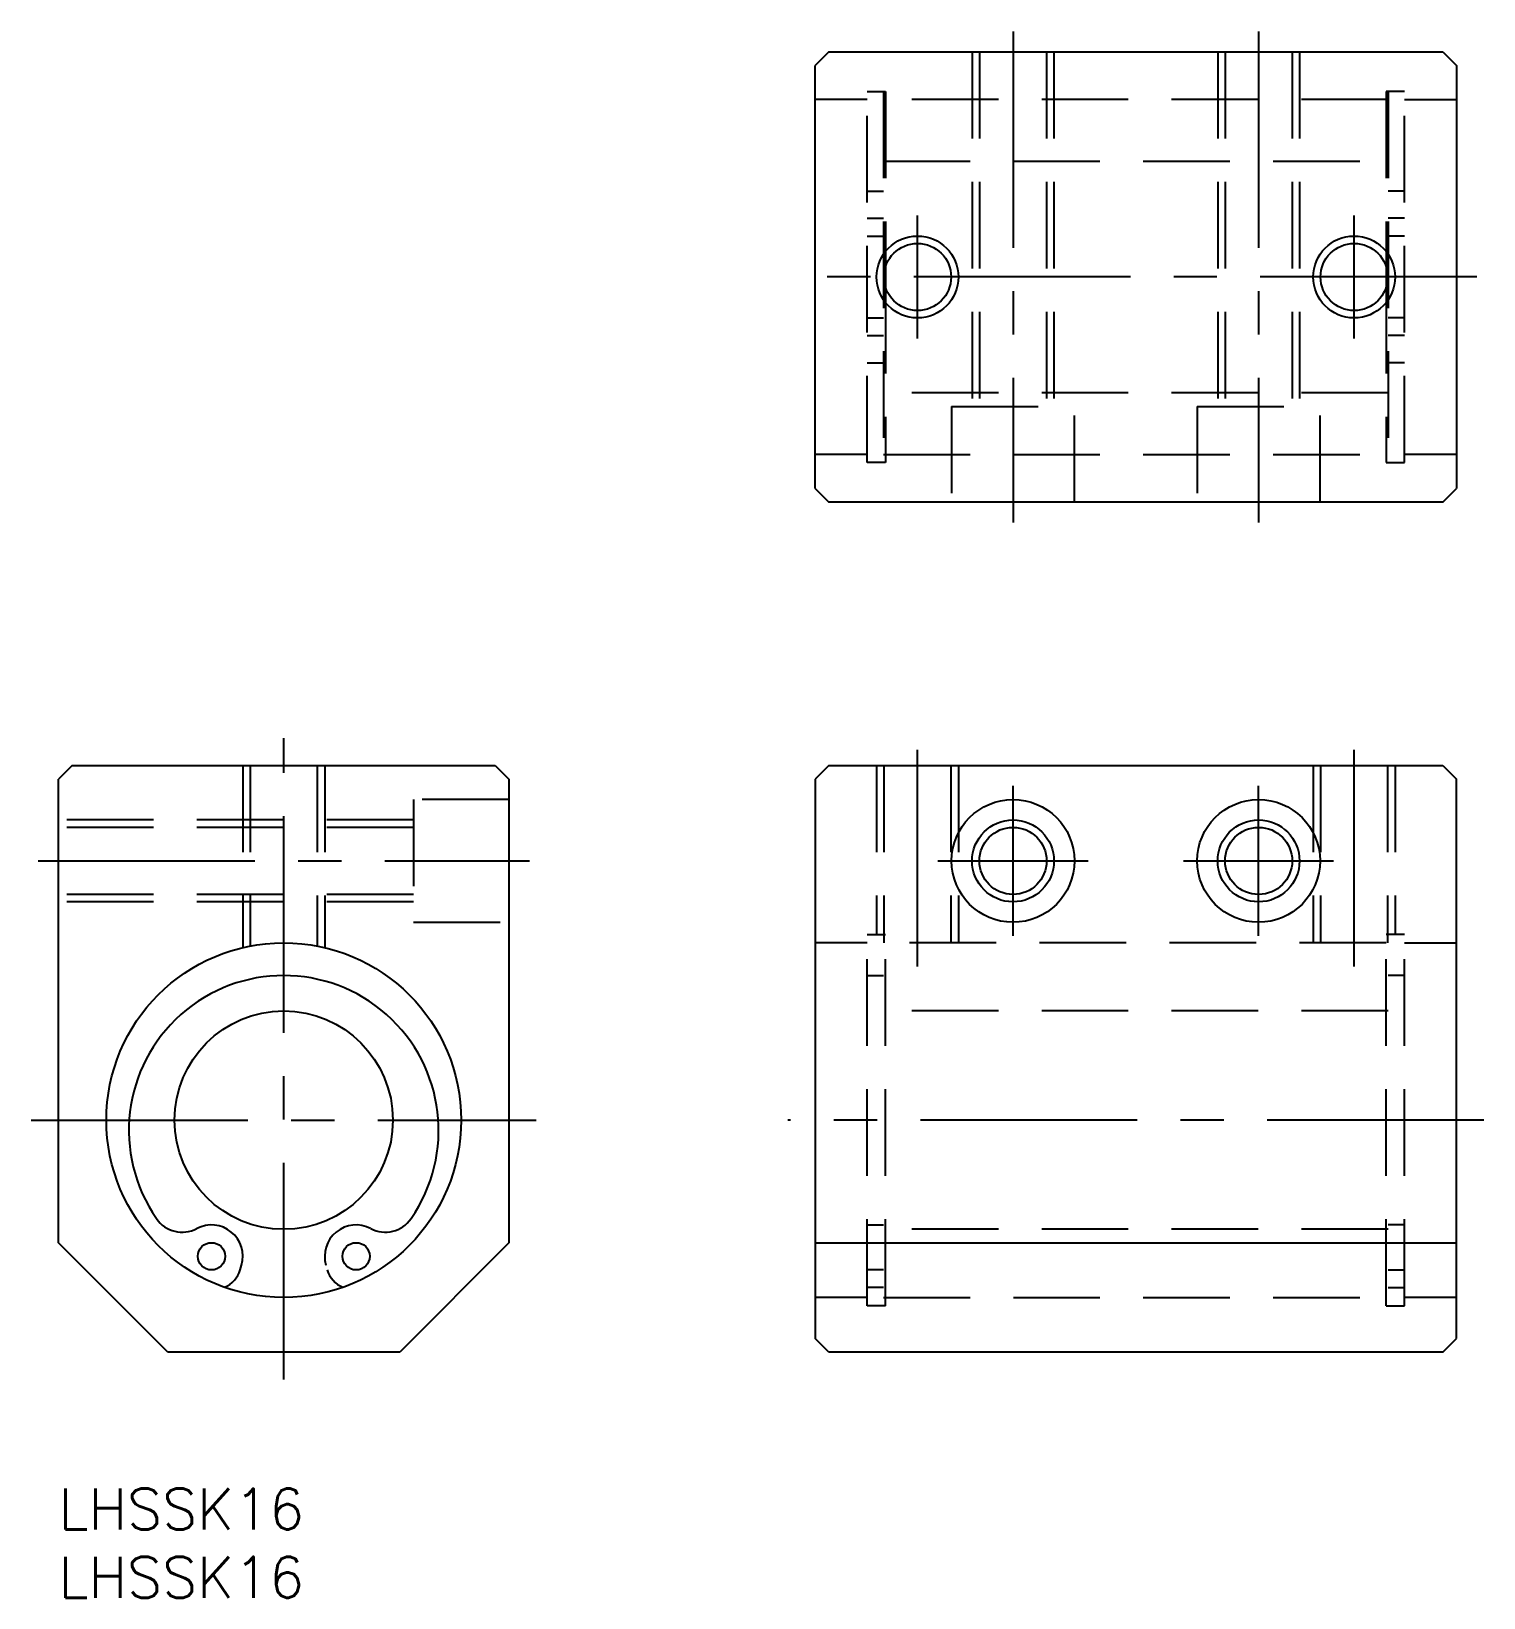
# Model space of a CAD drawing. Extents: x -2 to 104, y -8 to 107.
import ezdxf

# ---------------------------------------------------------------- set-up
doc = ezdxf.new("R2010")
doc.units = 0
doc.header["$LTSCALE"] = 0.5
doc.linetypes.add('CENTER', pattern=[50.8, 31.75, -6.35, 6.35, -6.35])
doc.linetypes.add('DASHED', pattern=[19.05, 12.7, -6.35])
for name, color, linetype in [('MSM_CENTER', 1, 'CENTER'), ('MSM_CONTINUOUS', 7, 'CONTINUOUS'), ('MSM_DASHED', 4, 'DASHED'), ('MSM_NARROW', 5, 'CONTINUOUS'), ('MSM_PART_NUMBER', 7, 'CONTINUOUS')]:
    doc.layers.add(name, color=color, linetype=linetype)
doc.styles.get("Standard").update_dxf_attribs({"font": 'txt.shx', "height": 3, "bigfont": 'bigfont.shx'})

# ---------------------------------------------------------------- blocks, each defined once
blk = doc.blocks.new('*U14')
at = {"layer": 'MSM_PART_NUMBER'}
blk.add_text('LHSSK16', height=3, dxfattribs=at).set_placement((0, -3))
blk = doc.blocks.new('*U15')
at = {"layer": 'MSM_PART_NUMBER'}
blk.add_text('LHSSK16', height=3, dxfattribs=at).set_placement((0, -8))

msp = doc.modelspace()

# ---------------------------------------------------------------- linework, layer by layer
at = {"layer": 'MSM_CENTER'}
for p, q in [((69.95, 106.8), (69.95, 70.8)), ((87.95, 106.8), (87.95, 70.8)), ((62.95, 84.3), (62.95, 93.3)), ((94.95, 84.3), (94.95, 93.3)), ((103.95, 88.8), (53.95, 88.8)), ((16.5, 8), (16.5, 55)), ((62.95, 38.26), (62.95, 54.5)), ((94.95, 38.26), (94.95, 54.5)), ((69.95, 40.5), (69.95, 51.5)), ((87.95, 40.5), (87.95, 51.5)), ((-1.5, 46), (34.5, 46)), ((64.45, 46), (75.45, 46)), ((82.45, 46), (93.45, 46)), ((-2, 27), (35, 27)), ((104.45, 27), (53.45, 27))]:
    msp.add_line(p, q, dxfattribs=at)
at = {"layer": 'MSM_CONTINUOUS'}
for p, q in [((56.45, 105.3), (55.45, 104.3)), ((56.45, 105.3), (101.45, 105.3)), ((101.45, 105.3), (102.45, 104.3)), ((55.45, 73.3), (55.45, 104.3)), ((102.45, 104.3), (102.45, 73.3)), ((60.6, 89.53), (60.6, 88.08)), ((97.3, 89.53), (97.3, 88.08)), ((55.45, 73.3), (56.45, 72.3)), ((101.45, 72.3), (102.45, 73.3)), ((101.45, 72.3), (56.45, 72.3)), ((1, 53), (0, 52)), ((1, 53), (32, 53)), ((32, 53), (33, 52)), ((56.45, 53), (55.45, 52)), ((56.45, 53), (101.45, 53)), ((101.45, 53), (102.45, 52)), ((0, 18), (0, 52)), ((33, 52), (33, 18)), ((55.45, 52), (55.45, 11)), ((102.45, 11), (102.45, 52)), ((8, 10), (0, 18)), ((33, 18), (25, 10)), ((55.45, 18), (102.45, 18)), ((13.31, 16.03), (13.41, 16.38)), ((56.45, 10), (55.45, 11)), ((101.45, 10), (102.45, 11)), ((25, 10), (8, 10)), ((101.45, 10), (56.45, 10))]:
    msp.add_line(p, q, dxfattribs=at)
for centre, radius in [((62.95, 88.8), 2.46), ((94.95, 88.8), 2.46), ((69.95, 46), 4.5), ((87.95, 46), 4.5), ((69.95, 46), 2.46), ((87.95, 46), 2.46), ((16.5, 27), 13), ((16.5, 27), 8), ((11.2, 17.02), 1), ((21.8, 17.02), 1)]:
    msp.add_circle(centre, radius, dxfattribs=at)
for centre, radius, start, end in [((16.5, 26.25), 11.35, 325.2644, 214.7356), ((9.06, 21.09), 2.3, 214.7356, 297.6849), ((23.94, 21.09), 2.3, 242.3151, 325.2644), ((11.2, 17.02), 2.3, 343.7729, 117.6849), ((21.8, 17.02), 2.3, 62.3151, 196.2271), ((11.39, 16.59), 2, 292.8466, 343.7729), ((21.61, 16.59), 2, 196.2271, 247.1534)]:
    msp.add_arc(centre, radius, start, end, dxfattribs=at)
at = {"layer": 'MSM_DASHED'}
for p, q in [((66.95, 105.3), (66.95, 79.3)), ((67.49, 105.3), (67.49, 79.3)), ((72.4, 105.3), (72.4, 79.3)), ((72.95, 105.3), (72.95, 79.3)), ((84.95, 105.3), (84.95, 79.3)), ((85.49, 105.3), (85.49, 79.3)), ((90.4, 105.3), (90.4, 79.3)), ((90.95, 105.3), (90.95, 79.3)), ((59.25, 75.2), (59.25, 102.4)), ((59.25, 102.4), (60.6, 102.4)), ((60.45, 102.4), (60.45, 75.2)), ((60.6, 102.4), (60.6, 89.53)), ((98.65, 102.4), (97.3, 102.4)), ((97.3, 102.4), (97.3, 89.53)), ((97.45, 102.4), (97.45, 75.2)), ((98.65, 75.2), (98.65, 102.4)), ((59.25, 101.8), (55.45, 101.8)), ((97.45, 101.8), (60.45, 101.8)), ((98.65, 101.8), (102.45, 101.8)), ((60.45, 97.3), (97.45, 97.3)), ((59.25, 95.1), (60.45, 95.1)), ((98.65, 95.1), (97.45, 95.1)), ((59.25, 93.1), (60.45, 93.1)), ((98.65, 93.1), (97.45, 93.1)), ((59.25, 91.8), (60.45, 91.8)), ((98.65, 91.8), (97.45, 91.8)), ((60.6, 88.08), (60.6, 75.2)), ((97.3, 88.08), (97.3, 75.2)), ((59.25, 85.8), (60.45, 85.8)), ((98.65, 85.8), (97.45, 85.8)), ((59.25, 84.5), (60.45, 84.5)), ((98.65, 84.5), (97.45, 84.5)), ((59.25, 82.5), (60.45, 82.5)), ((98.65, 82.5), (97.45, 82.5)), ((97.45, 80.3), (60.45, 80.3)), ((65.45, 79.3), (65.45, 72.3)), ((65.45, 79.3), (74.45, 79.3)), ((74.45, 72.3), (74.45, 79.3)), ((83.45, 79.3), (83.45, 72.3)), ((83.45, 79.3), (92.45, 79.3)), ((92.45, 72.3), (92.45, 79.3)), ((59.25, 75.8), (55.45, 75.8)), ((60.45, 75.8), (97.45, 75.8)), ((102.45, 75.8), (98.65, 75.8)), ((60.6, 75.2), (59.25, 75.2)), ((97.3, 75.2), (98.65, 75.2)), ((13.5, 53), (13.5, 39.65)), ((14.04, 53), (14.04, 39.77)), ((18.96, 53), (18.96, 39.77)), ((19.5, 53), (19.5, 39.65)), ((59.95, 53), (59.95, 40.6)), ((60.49, 53), (60.49, 40)), ((65.4, 53), (65.4, 40)), ((65.95, 53), (65.95, 40)), ((91.95, 53), (91.95, 40)), ((92.49, 53), (92.49, 40)), ((97.4, 53), (97.4, 40)), ((97.95, 53), (97.95, 40.6)), ((26, 50.5), (26, 41.5)), ((33, 50.5), (26, 50.5)), ((26, 49), (0, 49)), ((26, 48.46), (0, 48.46)), ((26, 43.54), (0, 43.54)), ((26, 43), (0, 43)), ((26, 41.5), (33, 41.5)), ((59.25, 13.4), (59.25, 40.6)), ((59.25, 40.6), (60.6, 40.6)), ((60.6, 13.4), (60.6, 40.6)), ((98.65, 40.6), (97.3, 40.6)), ((97.3, 13.4), (97.3, 40.6)), ((98.65, 13.4), (98.65, 40.6)), ((59.25, 40), (55.45, 40)), ((97.3, 40), (60.6, 40)), ((98.65, 40), (102.45, 40)), ((59.25, 37.6), (60.45, 37.6)), ((98.65, 37.6), (97.45, 37.6)), ((97.45, 35), (60.45, 35)), ((59.25, 19.32), (60.45, 19.32)), ((97.45, 19), (60.45, 19)), ((98.65, 19.32), (97.45, 19.32)), ((60.45, 16.02), (59.25, 16.02)), ((97.45, 16.02), (98.65, 16.02)), ((59.25, 14), (55.45, 14)), ((60.45, 14.74), (59.25, 14.74)), ((60.45, 14), (97.45, 14)), ((97.45, 14.74), (98.65, 14.74)), ((102.45, 14), (98.65, 14)), ((60.6, 13.4), (59.25, 13.4)), ((97.3, 13.4), (98.65, 13.4))]:
    msp.add_line(p, q, dxfattribs=at)
at = {"layer": 'MSM_NARROW'}
for centre in [(62.95, 88.8), (94.95, 88.8), (69.95, 46), (87.95, 46)]:
    msp.add_circle(centre, 3, dxfattribs=at)

# ---------------------------------------------------------------- block references
at = {"layer": 'MSM_CONTINUOUS'}
for name in ['*U14', '*U15']:
    msp.add_blockref(name, (0, 0), dxfattribs=at)

doc.saveas('drawing.dxf')
